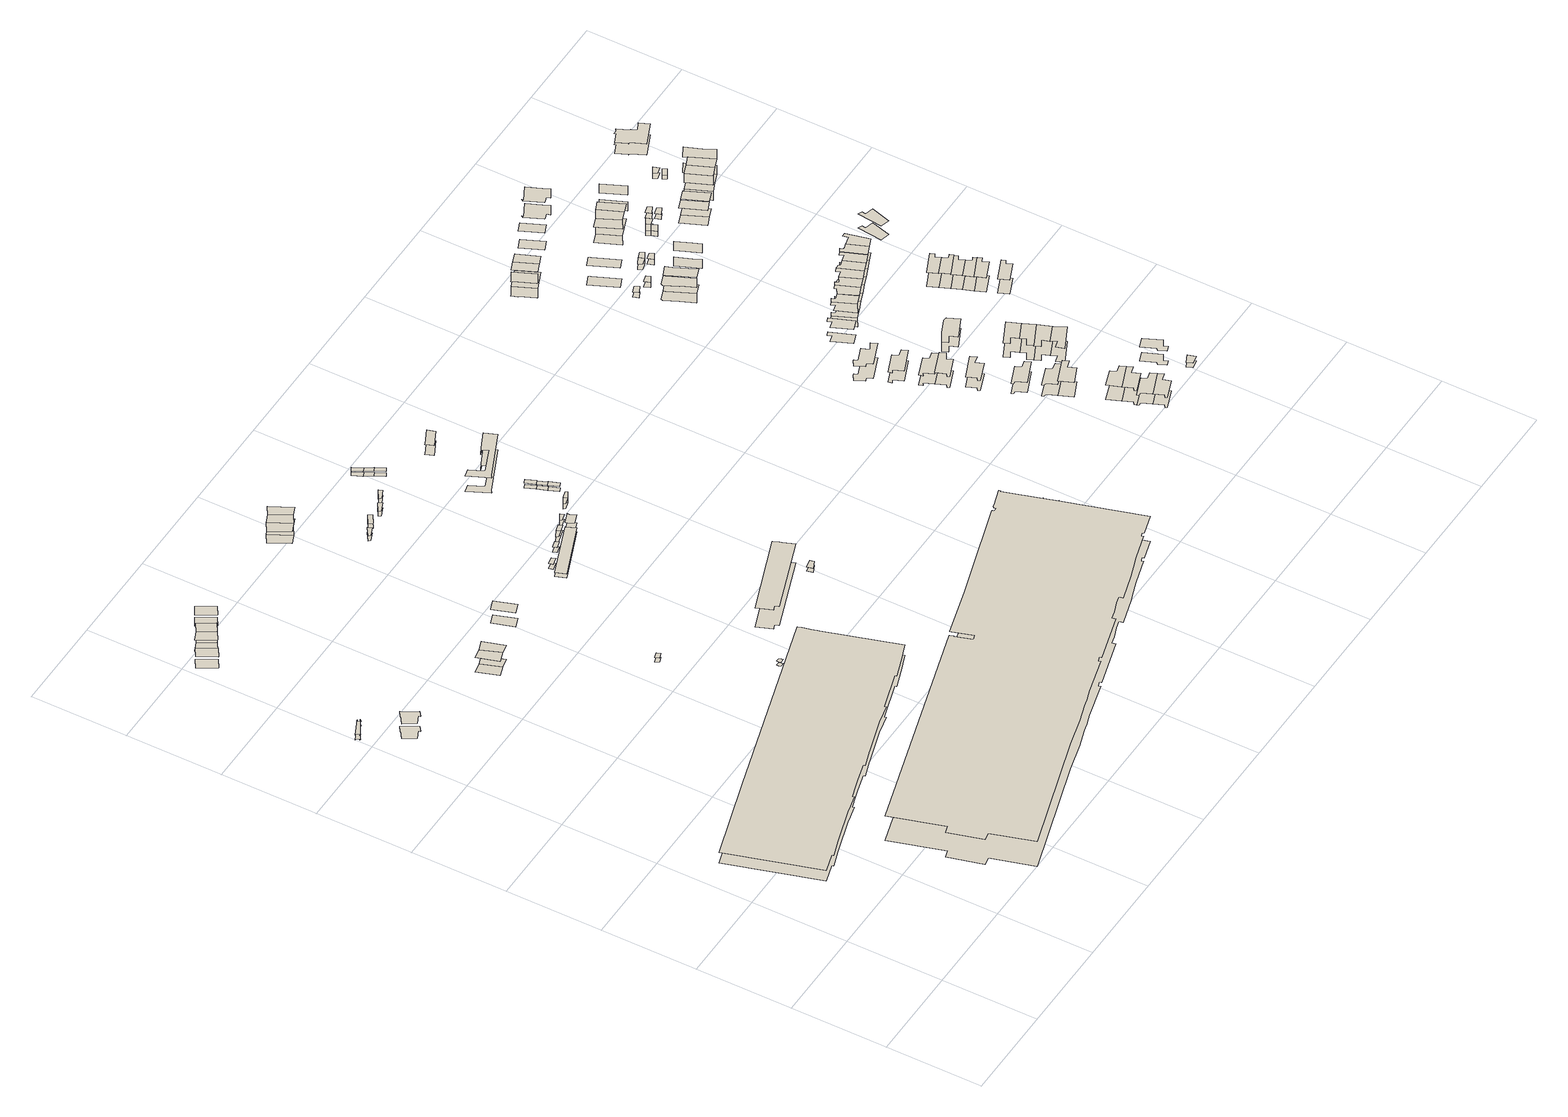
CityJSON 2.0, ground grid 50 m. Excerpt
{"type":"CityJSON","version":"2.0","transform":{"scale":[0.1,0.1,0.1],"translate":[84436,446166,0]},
"CityObjects":{
"building1":{"type":"Building","attributes":{"yearOfConstruction":"1996-01-01Z","measuredHeight":3.12,"storeysAboveGround":1},"geometry":[{"type":"MultiSurface","lod":"1.2","boundaries":[[[0,1,2,3,4,5,6,7,8,9,10]],[[11,12,13,14,15,16,17,18,19,20,21]]]}]},
"building2":{"type":"Building","attributes":{"yearOfConstruction":"2005-01-01Z","measuredHeight":9.47,"storeysAboveGround":3},"geometry":[{"type":"MultiSurface","lod":"1.2","boundaries":[[[22,23,24,25,26,27,28,29,30]],[[31,32,33,34,35,36,37,38,39]]]}]},
"building3":{"type":"Building","attributes":{"yearOfConstruction":"1996-01-01Z","measuredHeight":7.24,"storeysAboveGround":2},"geometry":[{"type":"MultiSurface","lod":"1.2","boundaries":[[[40,41,42,43]],[[44,45,46,47]]]}]},
"building4":{"type":"Building","attributes":{"yearOfConstruction":"1980-01-01Z","measuredHeight":6.7,"storeysAboveGround":2},"geometry":[{"type":"MultiSurface","lod":"1.2","boundaries":[[[48,49,50,51,52,53,54,55,56,57,58,59,60,61,62,63,64,65,66,67,68,69,70,71,72,73,74,75,76,77,78,79,80]],[[81,82,83,84,85,86,87,88,89,90,91,92,93,94,95,96,97,98,99,100,101,102,103,104,105,106,107,108,109,110,111,112,113]]]}]},
"building5":{"type":"Building","attributes":{"yearOfConstruction":"1996-01-01Z","measuredHeight":7.09,"storeysAboveGround":2},"geometry":[{"type":"MultiSurface","lod":"1.2","boundaries":[[[114,115,116,117]],[[118,119,120,121]]]}]},
"building6":{"type":"Building","attributes":{"yearOfConstruction":"1996-01-01Z","measuredHeight":7.03,"storeysAboveGround":2},"geometry":[{"type":"MultiSurface","lod":"1.2","boundaries":[[[115,122,123,116]],[[124,125,126,127]]]}]},
"building7":{"type":"Building","attributes":{"yearOfConstruction":"1996-01-01Z","measuredHeight":7.05,"storeysAboveGround":2},"geometry":[{"type":"MultiSurface","lod":"1.2","boundaries":[[[128,129,130,131]],[[132,133,134,135]]]}]},
"building8":{"type":"Building","attributes":{"yearOfConstruction":"2005-01-01Z","measuredHeight":9.13,"storeysAboveGround":3},"geometry":[{"type":"MultiSurface","lod":"1.2","boundaries":[[[136,137,138,139]],[[140,141,142,143]]]}]},
"building9":{"type":"Building","attributes":{"yearOfConstruction":"2005-01-01Z","measuredHeight":9.02,"storeysAboveGround":3},"geometry":[{"type":"MultiSurface","lod":"1.2","boundaries":[[[137,144,145,138]],[[146,147,148,149]]]}]},
"building10":{"type":"Building","attributes":{"yearOfConstruction":"2005-01-01Z","measuredHeight":2.64,"storeysAboveGround":0},"geometry":[{"type":"MultiSurface","lod":"1.2","boundaries":[[[150,151,152,153]],[[154,155,156,157]]]}]},
"building11":{"type":"Building","attributes":{"yearOfConstruction":"2005-01-01Z","measuredHeight":8.81,"storeysAboveGround":2},"geometry":[{"type":"MultiSurface","lod":"1.2","boundaries":[[[158,159,160,161]],[[162,163,164,165]]]}]},
"building12":{"type":"Building","attributes":{"yearOfConstruction":"1982-01-01Z","measuredHeight":2.46,"storeysAboveGround":0},"geometry":[{"type":"MultiSurface","lod":"1.2","boundaries":[[[166,167,168,169,170,171]],[[172,173,174,175,176,177]]]}]},
"building13":{"type":"Building","attributes":{"yearOfConstruction":"1963-01-01Z","measuredHeight":15.83,"storeysAboveGround":5},"geometry":[{"type":"MultiSurface","lod":"1.2","boundaries":[[[178,179,180,181,182,183,184,185,186,187,188,189,190,191,192,193,194,195,196,195,197,198,199,200,201,202,203,204,205,206,207,208,209,210,211,212,213,214,215,216,217,218,219,220,221,222,223,224,225,226,227,228,229,230,231,232,233,234,235,236,237]],[[238,239,240,241,242,243,244,245,246,247,248,249,250,251,252,253,254,255,256,255,257,258,259,260,261,262,263,264,265,266,267,268,269,270,271,272,273,274,275,276,277,278,279,280,281,282,283,284,285,286,287,288,289,290,291,292,293,294,295,296,297]]]}]},
"building14":{"type":"Building","attributes":{"yearOfConstruction":"1994-01-01Z","measuredHeight":7.5,"storeysAboveGround":2},"geometry":[{"type":"MultiSurface","lod":"1.2","boundaries":[[[298,299,300,301]],[[302,303,304,305]]]}]},
"building15":{"type":"Building","attributes":{"yearOfConstruction":"1994-01-01Z","measuredHeight":7.42,"storeysAboveGround":2},"geometry":[{"type":"MultiSurface","lod":"1.2","boundaries":[[[299,306,307,300]],[[308,309,310,311]]]}]},
"building16":{"type":"Building","attributes":{"yearOfConstruction":"1994-01-01Z","measuredHeight":7.38,"storeysAboveGround":2},"geometry":[{"type":"MultiSurface","lod":"1.2","boundaries":[[[306,312,313,307]],[[309,314,315,310]]]}]},
"building17":{"type":"Building","attributes":{"yearOfConstruction":"1994-01-01Z","measuredHeight":3.2,"storeysAboveGround":1},"geometry":[{"type":"MultiSurface","lod":"1.2","boundaries":[[[316,317,318,319]],[[320,321,322,323]]]}]},
"building18":{"type":"Building","attributes":{"yearOfConstruction":"1994-01-01Z","measuredHeight":3.22,"storeysAboveGround":1},"geometry":[{"type":"MultiSurface","lod":"1.2","boundaries":[[[324,325,326,327]],[[328,329,330,331]]]}]},
"building19":{"type":"Building","attributes":{"yearOfConstruction":"1982-01-01Z","measuredHeight":12.09,"storeysAboveGround":4},"geometry":[{"type":"MultiSurface","lod":"1.2","boundaries":[[[332,333,334,335,336,337,338,339]],[[340,341,342,343,344,345,346,347]]]}]},
"building20":{"type":"Building","attributes":{"yearOfConstruction":"1994-01-01Z","measuredHeight":3.23,"storeysAboveGround":1},"geometry":[{"type":"MultiSurface","lod":"1.2","boundaries":[[[348,349,350,351]],[[352,353,354,355]]]}]},
"building21":{"type":"Building","attributes":{"yearOfConstruction":"1952-01-01Z","measuredHeight":2.47,"storeysAboveGround":0},"geometry":[{"type":"MultiSurface","lod":"1.2","boundaries":[[[356,357,358,359]],[[360,361,362,363]]]}]},
"building22":{"type":"Building","attributes":{"yearOfConstruction":"1994-01-01Z","measuredHeight":3.25,"storeysAboveGround":1},"geometry":[{"type":"MultiSurface","lod":"1.2","boundaries":[[[364,365,366,367]],[[368,369,370,371]]]}]},
"building23":{"type":"Building","attributes":{"yearOfConstruction":"1994-01-01Z","measuredHeight":3.18,"storeysAboveGround":1},"geometry":[{"type":"MultiSurface","lod":"1.2","boundaries":[[[372,373,374,375]],[[376,377,378,379]]]}]},
"building24":{"type":"Building","attributes":{"yearOfConstruction":"1994-01-01Z","measuredHeight":3.21,"storeysAboveGround":1},"geometry":[{"type":"MultiSurface","lod":"1.2","boundaries":[[[380,381,382,383]],[[384,385,386,387]]]}]},
"building25":{"type":"Building","attributes":{"yearOfConstruction":"1994-01-01Z","measuredHeight":3.23,"storeysAboveGround":1},"geometry":[{"type":"MultiSurface","lod":"1.2","boundaries":[[[381,388,389,382]],[[385,390,391,386]]]}]},
"building26":{"type":"Building","attributes":{"yearOfConstruction":"1994-01-01Z","measuredHeight":3.2,"storeysAboveGround":1},"geometry":[{"type":"MultiSurface","lod":"1.2","boundaries":[[[392,393,394,395]],[[396,397,398,399]]]}]},
"building27":{"type":"Building","attributes":{"yearOfConstruction":"1982-01-01Z","measuredHeight":2.62,"storeysAboveGround":0},"geometry":[{"type":"MultiSurface","lod":"1.2","boundaries":[[[400,401,402,403]],[[404,405,406,407]]]}]},
"building28":{"type":"Building","attributes":{"yearOfConstruction":"1964-01-01Z","measuredHeight":5.17,"storeysAboveGround":1},"geometry":[{"type":"MultiSurface","lod":"1.2","boundaries":[[[408,409,410,411,412,413,414,415]],[[416,417,418,419,420,421,422,423]]]}]},
"building29":{"type":"Building","attributes":{"yearOfConstruction":"1994-01-01Z","measuredHeight":3.23,"storeysAboveGround":1},"geometry":[{"type":"MultiSurface","lod":"1.2","boundaries":[[[424,425,426,427]],[[428,429,430,431]]]}]},
"building30":{"type":"Building","attributes":{"yearOfConstruction":"1995-01-01Z","measuredHeight":3.08,"storeysAboveGround":1},"geometry":[{"type":"MultiSurface","lod":"1.2","boundaries":[[[432,433,434,435]],[[436,437,438,439]]]}]},
"building31":{"type":"Building","attributes":{"yearOfConstruction":"1995-01-01Z","measuredHeight":3.15,"storeysAboveGround":1},"geometry":[{"type":"MultiSurface","lod":"1.2","boundaries":[[[440,441,433,432]],[[442,443,437,436]]]}]},
"building32":{"type":"Building","attributes":{"yearOfConstruction":"1995-01-01Z","measuredHeight":3.14,"storeysAboveGround":1},"geometry":[{"type":"MultiSurface","lod":"1.2","boundaries":[[[444,445,441,440]],[[446,447,443,442]]]}]},
"building33":{"type":"Building","attributes":{"yearOfConstruction":"1994-01-01Z","measuredHeight":3.19,"storeysAboveGround":1},"geometry":[{"type":"MultiSurface","lod":"1.2","boundaries":[[[448,449,450,451]],[[452,453,454,455]]]}]},
"building34":{"type":"Building","attributes":{"yearOfConstruction":"1994-01-01Z","measuredHeight":3.23,"storeysAboveGround":1},"geometry":[{"type":"MultiSurface","lod":"1.2","boundaries":[[[456,457,450,449]],[[458,459,454,453]]]}]},
"building35":{"type":"Building","attributes":{"yearOfConstruction":"1994-01-01Z","measuredHeight":3.1,"storeysAboveGround":1},"geometry":[{"type":"MultiSurface","lod":"1.2","boundaries":[[[460,461,462,463]],[[464,465,466,467]]]}]},
"building36":{"type":"Building","attributes":{"yearOfConstruction":"1994-01-01Z","measuredHeight":3.04,"storeysAboveGround":1},"geometry":[{"type":"MultiSurface","lod":"1.2","boundaries":[[[468,469,461,460]],[[470,471,472,473]]]}]},
"building37":{"type":"Building","attributes":{"yearOfConstruction":"1994-01-01Z","measuredHeight":3.09,"storeysAboveGround":1},"geometry":[{"type":"MultiSurface","lod":"1.2","boundaries":[[[474,475,469,468]],[[476,477,478,479]]]}]},
"building38":{"type":"Building","attributes":{"yearOfConstruction":"1964-01-01Z","measuredHeight":9.76,"storeysAboveGround":3},"geometry":[{"type":"MultiSurface","lod":"1.2","boundaries":[[[480,481,482,483,484,485,486,487,488,489,490,491]],[[492,493,494,495,496,497,498,499,500,501,502,503]]]}]},
"building39":{"type":"Building","attributes":{"yearOfConstruction":"1922-01-01Z","measuredHeight":6.3,"storeysAboveGround":2},"geometry":[{"type":"MultiSurface","lod":"1.2","boundaries":[[[504,505,506,507,508,509]],[[510,511,512,513,514,515]]]}]},
"building40":{"type":"Building","attributes":{"yearOfConstruction":"1989-01-01Z","measuredHeight":9.12,"storeysAboveGround":3},"geometry":[{"type":"MultiSurface","lod":"1.2","boundaries":[[[516,517,518,519,520,521,522,523,524,525,526]],[[527,528,529,530,531,532,533,534,535,536,537]]]}]},
"building41":{"type":"Building","attributes":{"yearOfConstruction":"1989-01-01Z","measuredHeight":6.43,"storeysAboveGround":2},"geometry":[{"type":"MultiSurface","lod":"1.2","boundaries":[[[538,539,540,541,542,543,544,545]],[[546,547,548,549,550,551,552,553]]]}]},
"building42":{"type":"Building","attributes":{"yearOfConstruction":"1989-01-01Z","measuredHeight":6.34,"storeysAboveGround":2},"geometry":[{"type":"MultiSurface","lod":"1.2","boundaries":[[[554,555,556,557,558,559,560,561]],[[562,563,564,565,566,567,568,569]]]}]},
"building43":{"type":"Building","attributes":{"yearOfConstruction":"1989-01-01Z","measuredHeight":7.22,"storeysAboveGround":2},"geometry":[{"type":"MultiSurface","lod":"1.2","boundaries":[[[570,571,572,573,574,575,557,556]],[[576,577,578,579,580,581,582,583]]]}]},
"building44":{"type":"Building","attributes":{"yearOfConstruction":"1989-01-01Z","measuredHeight":6.42,"storeysAboveGround":2},"geometry":[{"type":"MultiSurface","lod":"1.2","boundaries":[[[584,585,586,587,588,589,590,591]],[[592,593,594,595,596,597,598,599]]]}]},
"building45":{"type":"Building","attributes":{"yearOfConstruction":"1989-01-01Z","measuredHeight":6.42,"storeysAboveGround":2},"geometry":[{"type":"MultiSurface","lod":"1.2","boundaries":[[[600,601,602,603,604,605,606,607]],[[608,609,610,611,612,613,614,615]]]}]},
"building46":{"type":"Building","attributes":{"yearOfConstruction":"1989-01-01Z","measuredHeight":6.97,"storeysAboveGround":2},"geometry":[{"type":"MultiSurface","lod":"1.2","boundaries":[[[616,617,618,619,620,621,622,623]],[[624,625,626,627,628,629,630,631]]]}]},
"building47":{"type":"Building","attributes":{"yearOfConstruction":"1989-01-01Z","measuredHeight":9.13,"storeysAboveGround":3},"geometry":[{"type":"MultiSurface","lod":"1.2","boundaries":[[[619,618,632,633,634,635]],[[636,637,638,639,640,641]]]}]},
"building48":{"type":"Building","attributes":{"yearOfConstruction":"2001-01-01Z","measuredHeight":9.43,"storeysAboveGround":3},"geometry":[{"type":"MultiSurface","lod":"1.2","boundaries":[[[642,643,644,645,646,647,648,649]],[[650,651,652,653,654,655,656,657]]]}]},
"building49":{"type":"Building","attributes":{"yearOfConstruction":"1989-01-01Z","measuredHeight":9.12,"storeysAboveGround":3},"geometry":[{"type":"MultiSurface","lod":"1.2","boundaries":[[[658,659,660,661,662,663]],[[664,665,666,667,668,669]]]}]},
"building50":{"type":"Building","attributes":{"yearOfConstruction":"1989-01-01Z","measuredHeight":9.15,"storeysAboveGround":3},"geometry":[{"type":"MultiSurface","lod":"1.2","boundaries":[[[670,671,672,673,659,658,674,675]],[[676,677,678,679,665,664,680,681]]]}]},
"building51":{"type":"Building","attributes":{"yearOfConstruction":"1989-01-01Z","measuredHeight":6.41,"storeysAboveGround":2},"geometry":[{"type":"MultiSurface","lod":"1.2","boundaries":[[[682,683,684,685,686,687,671,670]],[[688,689,690,691,692,693,694,695]]]}]},
"building52":{"type":"Building","attributes":{"yearOfConstruction":"1989-01-01Z","measuredHeight":6.42,"storeysAboveGround":2},"geometry":[{"type":"MultiSurface","lod":"1.2","boundaries":[[[696,697,698,699,700,701,685,684]],[[702,703,704,705,706,707,691,690]]]}]},
"building53":{"type":"Building","attributes":{"yearOfConstruction":"1989-01-01Z","measuredHeight":8.89,"storeysAboveGround":2},"geometry":[{"type":"MultiSurface","lod":"1.2","boundaries":[[[708,709,710,711,712,713,714]],[[715,716,717,718,719,720,721]]]}]},
"building54":{"type":"Building","attributes":{"yearOfConstruction":"2001-01-01Z","measuredHeight":10.55,"storeysAboveGround":3},"geometry":[{"type":"MultiSurface","lod":"1.2","boundaries":[[[646,722,723,647]],[[724,725,726,727]]]}]},
"building55":{"type":"Building","attributes":{"yearOfConstruction":"2005-01-01Z","measuredHeight":3.44,"storeysAboveGround":1},"geometry":[{"type":"MultiSurface","lod":"1.2","boundaries":[[[728,729,730,731]],[[732,733,734,735]]]}]},
"building56":{"type":"Building","attributes":{"yearOfConstruction":"2001-01-01Z","measuredHeight":10.31,"storeysAboveGround":3},"geometry":[{"type":"MultiSurface","lod":"1.2","boundaries":[[[722,736,737,723]],[[738,739,740,741]]]}]},
"building57":{"type":"Building","attributes":{"yearOfConstruction":"2005-01-01Z","measuredHeight":9.66,"storeysAboveGround":3},"geometry":[{"type":"MultiSurface","lod":"1.2","boundaries":[[[742,743,744,745,746,747,748,749,750]],[[751,752,753,754,755,756,757,758,759]]]}]},
"building58":{"type":"Building","attributes":{"yearOfConstruction":"2005-01-01Z","measuredHeight":12.27,"storeysAboveGround":4},"geometry":[{"type":"MultiSurface","lod":"1.2","boundaries":[[[760,761,762,763,764]],[[765,766,767,768,769]]]}]},
"building59":{"type":"Building","attributes":{"yearOfConstruction":"1989-01-01Z","measuredHeight":6.19,"storeysAboveGround":2},"geometry":[{"type":"MultiSurface","lod":"1.2","boundaries":[[[770,771,772,773,774,775,776,777,778,779,780]],[[781,782,783,784,785,786,787,788,789,790,791]]]}]},
"building60":{"type":"Building","attributes":{"yearOfConstruction":"1989-01-01Z","measuredHeight":8.88,"storeysAboveGround":2},"geometry":[{"type":"MultiSurface","lod":"1.2","boundaries":[[[792,793,794,795,796,797]],[[798,799,800,801,802,803]]]}]},
"building61":{"type":"Building","attributes":{"yearOfConstruction":"1989-01-01Z","measuredHeight":9.03,"storeysAboveGround":3},"geometry":[{"type":"MultiSurface","lod":"1.2","boundaries":[[[804,805,806,807,808,809]],[[810,811,812,813,814,815]]]}]},
"building62":{"type":"Building","attributes":{"yearOfConstruction":"2005-01-01Z","measuredHeight":3.34,"storeysAboveGround":1},"geometry":[{"type":"MultiSurface","lod":"1.2","boundaries":[[[816,817,818,819]],[[820,821,822,823]]]}]},
"building63":{"type":"Building","attributes":{"yearOfConstruction":"1989-01-01Z","measuredHeight":9.08,"storeysAboveGround":3},"geometry":[{"type":"MultiSurface","lod":"1.2","boundaries":[[[824,825,807,806,826,827]],[[828,829,830,831,832,833]]]}]},
"building64":{"type":"Building","attributes":{"yearOfConstruction":"1989-01-01Z","measuredHeight":9.03,"storeysAboveGround":3},"geometry":[{"type":"MultiSurface","lod":"1.2","boundaries":[[[834,835,836,837,825,824]],[[838,839,840,841,842,843]]]}]},
"building65":{"type":"Building","attributes":{"yearOfConstruction":"2005-01-01Z","measuredHeight":10.24,"storeysAboveGround":3},"geometry":[{"type":"MultiSurface","lod":"1.2","boundaries":[[[747,746,745,844,845,846,847,748]],[[848,849,850,851,852,853,854,855]]]}]},
"building66":{"type":"Building","attributes":{"yearOfConstruction":"1989-01-01Z","measuredHeight":9.06,"storeysAboveGround":3},"geometry":[{"type":"MultiSurface","lod":"1.2","boundaries":[[[856,857,858,859,837,836]],[[860,861,862,863,864,865]]]}]},
"building67":{"type":"Building","attributes":{"yearOfConstruction":"1989-01-01Z","measuredHeight":8.9,"storeysAboveGround":2},"geometry":[{"type":"MultiSurface","lod":"1.2","boundaries":[[[866,867,796,795,868,869]],[[870,871,802,801,872,873]]]}]},
"building68":{"type":"Building","attributes":{"yearOfConstruction":"1989-01-01Z","measuredHeight":9.04,"storeysAboveGround":3},"geometry":[{"type":"MultiSurface","lod":"1.2","boundaries":[[[874,875,876,877,878,879,880,881]],[[882,883,884,885,886,887,888,889]]]}]},
"building69":{"type":"Building","attributes":{"yearOfConstruction":"1989-01-01Z","measuredHeight":2.92,"storeysAboveGround":0},"geometry":[{"type":"MultiSurface","lod":"1.2","boundaries":[[[890,891,892,893]],[[894,895,896,897]]]}]},
"building70":{"type":"Building","attributes":{"yearOfConstruction":"1989-01-01Z","measuredHeight":9.06,"storeysAboveGround":3},"geometry":[{"type":"MultiSurface","lod":"1.2","boundaries":[[[868,898,899,900,901,869]],[[902,903,904,905,906,907]]]}]},
"building71":{"type":"Building","attributes":{"yearOfConstruction":"2005-01-01Z","measuredHeight":3.41,"storeysAboveGround":1},"geometry":[{"type":"MultiSurface","lod":"1.2","boundaries":[[[908,909,910,911]],[[912,913,914,915]]]}]},
"building72":{"type":"Building","attributes":{"yearOfConstruction":"2001-01-01Z","measuredHeight":10.65,"storeysAboveGround":3},"geometry":[{"type":"MultiSurface","lod":"1.2","boundaries":[[[916,917,918,919]],[[920,921,922,923]]]}]},
"building73":{"type":"Building","attributes":{"yearOfConstruction":"1989-01-01Z","measuredHeight":9.06,"storeysAboveGround":3},"geometry":[{"type":"MultiSurface","lod":"1.2","boundaries":[[[898,924,925,926,927,899]],[[903,928,929,930,931,904]]]}]},
"building74":{"type":"Building","attributes":{"yearOfConstruction":"2005-01-01Z","measuredHeight":3.33,"storeysAboveGround":1},"geometry":[{"type":"MultiSurface","lod":"1.2","boundaries":[[[932,933,910,909]],[[934,935,936,937]]]}]},
"building75":{"type":"Building","attributes":{"yearOfConstruction":"2005-01-01Z","measuredHeight":3.33,"storeysAboveGround":1},"geometry":[{"type":"MultiSurface","lod":"1.2","boundaries":[[[938,939,940,941]],[[942,943,944,945]]]}]},
"building76":{"type":"Building","attributes":{"yearOfConstruction":"2005-01-01Z","measuredHeight":10,"storeysAboveGround":3},"geometry":[{"type":"MultiSurface","lod":"1.2","boundaries":[[[946,947,948,949,950,951]],[[952,953,954,955,956,957]]]}]},
"building77":{"type":"Building","attributes":{"yearOfConstruction":"1989-01-01Z","measuredHeight":9.05,"storeysAboveGround":3},"geometry":[{"type":"MultiSurface","lod":"1.2","boundaries":[[[924,958,959,960,961,925]],[[962,963,964,965,966,967]]]}]},
"building78":{"type":"Building","attributes":{"yearOfConstruction":"2005-01-01Z","measuredHeight":10.03,"storeysAboveGround":3},"geometry":[{"type":"MultiSurface","lod":"1.2","boundaries":[[[968,969,970,971,972,973]],[[974,975,976,977,978,979]]]}]},
"building79":{"type":"Building","attributes":{"yearOfConstruction":"1989-01-01Z","measuredHeight":8.89,"storeysAboveGround":2},"geometry":[{"type":"MultiSurface","lod":"1.2","boundaries":[[[958,980,981,982,983,959]],[[984,985,986,987,988,989]]]}]},
"building80":{"type":"Building","attributes":{"yearOfConstruction":"2005-01-01Z","measuredHeight":10.03,"storeysAboveGround":3},"geometry":[{"type":"MultiSurface","lod":"1.2","boundaries":[[[971,970,990,991,972]],[[977,976,992,993,978]]]}]},
"building81":{"type":"Building","attributes":{"yearOfConstruction":"1989-01-01Z","measuredHeight":9.04,"storeysAboveGround":3},"geometry":[{"type":"MultiSurface","lod":"1.2","boundaries":[[[981,980,994,995,996,997]],[[998,999,1000,1001,1002,1003]]]}]},
"building82":{"type":"Building","attributes":{"yearOfConstruction":"2005-01-01Z","measuredHeight":3.33,"storeysAboveGround":1},"geometry":[{"type":"MultiSurface","lod":"1.2","boundaries":[[[1004,1005,1006,1007]],[[1008,1009,1010,1011]]]}]},
"building83":{"type":"Building","attributes":{"yearOfConstruction":"2005-01-01Z","measuredHeight":3.32,"storeysAboveGround":1},"geometry":[{"type":"MultiSurface","lod":"1.2","boundaries":[[[1012,1013,1005,1004]],[[1014,1015,1009,1008]]]}]},
"building84":{"type":"Building","attributes":{"yearOfConstruction":"2001-01-01Z","measuredHeight":10.59,"storeysAboveGround":3},"geometry":[{"type":"MultiSurface","lod":"1.2","boundaries":[[[1016,1017,1018,1019,1020,1021,1022,1023,1024,1025,1026,1027]],[[1028,1029,1030,1031,1032,1033,1034,1035,1036,1037,1038,1039]]]}]},
"building85":{"type":"Building","attributes":{"yearOfConstruction":"1989-01-01Z","measuredHeight":9.05,"storeysAboveGround":3},"geometry":[{"type":"MultiSurface","lod":"1.2","boundaries":[[[1040,1041,1042,1043,1044,1045,1046]],[[1047,1048,1049,1050,1051,1052,1053]]]}]},
"building86":{"type":"Building","attributes":{"yearOfConstruction":"2005-01-01Z","measuredHeight":9.64,"storeysAboveGround":3},"geometry":[{"type":"MultiSurface","lod":"1.2","boundaries":[[[990,1054,1055,991]],[[1056,1057,1058,1059]]]}]},
"building87":{"type":"Building","attributes":{"yearOfConstruction":"1989-01-01Z","measuredHeight":9.12,"storeysAboveGround":3},"geometry":[{"type":"MultiSurface","lod":"1.2","boundaries":[[[994,1060,1061,1062,1063,995]],[[1064,1065,1066,1067,1068,1069]]]}]},
"building88":{"type":"Building","attributes":{"yearOfConstruction":"1989-01-01Z","measuredHeight":9.34,"storeysAboveGround":3},"geometry":[{"type":"MultiSurface","lod":"1.2","boundaries":[[[1070,1071,1072,1073,1045,1044]],[[1074,1075,1076,1077,1078,1079]]]}]},
"building89":{"type":"Building","attributes":{"yearOfConstruction":"1989-01-01Z","measuredHeight":9.04,"storeysAboveGround":3},"geometry":[{"type":"MultiSurface","lod":"1.2","boundaries":[[[1080,1081,1082,1083,1071,1070]],[[1084,1085,1086,1087,1088,1089]]]}]},
"building90":{"type":"Building","attributes":{"yearOfConstruction":"1989-01-01Z","measuredHeight":8.87,"storeysAboveGround":2},"geometry":[{"type":"MultiSurface","lod":"1.2","boundaries":[[[1090,1091,1092,1093,1081,1080]],[[1094,1095,1096,1097,1098,1099]]]}]},
"building91":{"type":"Building","attributes":{"yearOfConstruction":"2005-01-01Z","measuredHeight":3.31,"storeysAboveGround":1},"geometry":[{"type":"MultiSurface","lod":"1.2","boundaries":[[[1005,1100,1101,1006]],[[1009,1102,1103,1010]]]}]},
"building92":{"type":"Building","attributes":{"yearOfConstruction":"1989-01-01Z","measuredHeight":9.03,"storeysAboveGround":3},"geometry":[{"type":"MultiSurface","lod":"1.2","boundaries":[[[1104,1105,1106,1107,1091,1090]],[[1108,1109,1110,1111,1112,1113]]]}]},
"building93":{"type":"Building","attributes":{"yearOfConstruction":"1989-01-01Z","measuredHeight":9.03,"storeysAboveGround":3},"geometry":[{"type":"MultiSurface","lod":"1.2","boundaries":[[[1114,1115,1116,1117,1118,1119]],[[1120,1121,1122,1123,1124,1125]]]}]},
"building94":{"type":"Building","attributes":{"yearOfConstruction":"1989-01-01Z","measuredHeight":8.89,"storeysAboveGround":2},"geometry":[{"type":"MultiSurface","lod":"1.2","boundaries":[[[1060,1126,1127,1128,1129,1061]],[[1130,1131,1132,1133,1134,1135]]]}]},
"building95":{"type":"Building","attributes":{"yearOfConstruction":"2005-01-01Z","measuredHeight":3.39,"storeysAboveGround":1},"geometry":[{"type":"MultiSurface","lod":"1.2","boundaries":[[[1136,1137,1138,1139]],[[1140,1141,1142,1143]]]}]},
"building96":{"type":"Building","attributes":{"yearOfConstruction":"2005-01-01Z","measuredHeight":3.32,"storeysAboveGround":1},"geometry":[{"type":"MultiSurface","lod":"1.2","boundaries":[[[1144,1145,1146,1147]],[[1148,1149,1150,1151]]]}]},
"building97":{"type":"Building","attributes":{"yearOfConstruction":"2005-01-01Z","measuredHeight":9.63,"storeysAboveGround":3},"geometry":[{"type":"MultiSurface","lod":"1.2","boundaries":[[[1152,1153,1154,1155]],[[1156,1157,1158,1159]]]}]},
"building98":{"type":"Building","attributes":{"yearOfConstruction":"2005-01-01Z","measuredHeight":10,"storeysAboveGround":3},"geometry":[{"type":"MultiSurface","lod":"1.2","boundaries":[[[1160,1161,1162,1163]],[[1164,1165,1166,1167]]]}]},
"building99":{"type":"Building","attributes":{"yearOfConstruction":"2005-01-01Z","measuredHeight":10.02,"storeysAboveGround":3},"geometry":[{"type":"MultiSurface","lod":"1.2","boundaries":[[[1153,1168,1169,1154]],[[1170,1171,1172,1173]]]}]},
"building100":{"type":"Building","attributes":{"yearOfConstruction":"1989-01-01Z","measuredHeight":8.9,"storeysAboveGround":2},"geometry":[{"type":"MultiSurface","lod":"1.2","boundaries":[[[1174,1175,1176,1177,1178,1179]],[[1180,1181,1182,1183,1184,1185]]]}]},
"building101":{"type":"Building","attributes":{"yearOfConstruction":"2005-01-01Z","measuredHeight":10.03,"storeysAboveGround":3},"geometry":[{"type":"MultiSurface","lod":"1.2","boundaries":[[[1186,1187,1188,1189,1190]],[[1191,1192,1193,1194,1195]]]}]},
"building102":{"type":"Building","attributes":{"yearOfConstruction":"2005-01-01Z","measuredHeight":9.98,"storeysAboveGround":3},"geometry":[{"type":"MultiSurface","lod":"1.2","boundaries":[[[1188,1187,1196,1197,1189]],[[1193,1192,1198,1199,1194]]]}]},
"building103":{"type":"Building","attributes":{"yearOfConstruction":"2005-01-01Z","measuredHeight":3.34,"storeysAboveGround":1},"geometry":[{"type":"MultiSurface","lod":"1.2","boundaries":[[[1200,1201,1202,1203,1204]],[[1205,1206,1207,1208,1209]]]}]},
"building104":{"type":"Building","attributes":{"yearOfConstruction":"2005-01-01Z","measuredHeight":2.62,"storeysAboveGround":0},"geometry":[{"type":"MultiSurface","lod":"1.2","boundaries":[[[1210,1211,1212,1213]],[[1214,1215,1216,1217]]]}]},
"building105":{"type":"Building","attributes":{"yearOfConstruction":"2005-01-01Z","measuredHeight":10.01,"storeysAboveGround":3},"geometry":[{"type":"MultiSurface","lod":"1.2","boundaries":[[[1196,1218,1219,1197]],[[1198,1220,1221,1199]]]}]},
"building106":{"type":"Building","attributes":{"yearOfConstruction":"2005-01-01Z","measuredHeight":10,"storeysAboveGround":3},"geometry":[{"type":"MultiSurface","lod":"1.2","boundaries":[[[1222,1223,1224,1225,1226,1219,1218]],[[1227,1228,1229,1230,1231,1221,1220]]]}]},
"building107":{"type":"Building","attributes":{"yearOfConstruction":"1923-01-01Z","measuredHeight":7.15,"storeysAboveGround":2},"geometry":[{"type":"MultiSurface","lod":"1.2","boundaries":[[[1232,1233,1234,1233,1235,1236,1237,1238,1239,1240,1241,1242,1243,1244,1245,1246,1247,1248,1249]],[[1250,1251,1252,1251,1253,1254,1255,1256,1257,1258,1259,1260,1261,1262,1263,1264,1265,1266,1267]]]}]}
},
"vertices":[
[9,3090,0],[18,3070,0],[12,3070,0],[13,3070,0],[101,3120,0],[100,3120,0],[94,3110,0],[85,3130,0],[91,3130,0],[90,3130,0],[3,3090,0],[9,3090,31],[18,3070,31],[12,3070,31],[13,3070,31],[101,3120,31],[100,3120,31],[94,3110,31],[85,3130,31],[91,3130,31],[90,3130,31],[3,3090,31],
[154,2850,0],[197,2870,0],[200,2860,0],[226,2880,0],[207,2910,0],[181,2960,0],[155,2940,0],[159,2940,0],[117,2910,0],[154,2850,95],[197,2870,95],[200,2860,95],[226,2880,95],[207,2910,95],[181,2960,95],[155,2940,95],[159,2940,95],[117,2910,95],
[92,3860,0],[138,3890,0],[86,3980,0],[40,3950,0],[92,3860,72],[138,3890,72],[86,3980,72],[40,3950,72],
[1618,1590,0],[1617,1600,0],[1606,1630,0],[1605,1640,0],[1596,1670,0],[1590,1690,0],[1588,1690,0],[581,1390,0],[149,1260,0],[293,780,0],[394,810,0],[395,800,0],[483,830,0],[481,830,0],[681,890,0],[683,890,0],[770,910,0],[769,920,0],[827,940,0],[865,950,0],[969,980,0],[970,970,0],[1058,1000,0],[1056,1000,0],[1256,1060,0],[1258,1060,0],[1345,1080,0],[1344,1090,0],[1543,1150,0],[1545,1140,0],[1633,1170,0],[1631,1170,0],[1734,1210,0],[1618,1590,67],[1617,1600,67],[1606,1630,67],[1605,1640,67],[1596,1670,67],[1590,1690,67],[1588,1690,67],[581,1390,67],[149,1260,67],[293,780,67],[394,810,67],[395,800,67],[483,830,67],[481,830,67],[681,890,67],[683,890,67],[770,910,67],[769,920,67],[827,940,67],[865,950,67],[969,980,67],[970,970,67],[1058,1000,67],[1056,1000,67],[1256,1060,67],[1258,1060,67],[1345,1080,67],[1344,1090,67],[1543,1150,67],[1545,1140,67],[1633,1170,67],[1631,1170,67],[1734,1210,67],
[185,3920,0],[232,3950,0],[180,4030,0],[133,4010,0],[185,3920,71],[232,3950,71],[180,4030,71],[133,4010,71],
[278,3980,0],[226,4060,0],[232,3950,70],[278,3980,70],[226,4060,70],[180,4030,70],
[325,4000,0],[371,4030,0],[319,4120,0],[272,4090,0],[325,4000,70],[371,4030,70],[319,4120,70],[272,4090,70],
[696,2730,0],[749,2750,0],[712,2850,0],[659,2840,0],[696,2730,91],[749,2750,91],[712,2850,91],[659,2840,91],
[800,2760,0],[763,2870,0],[749,2750,90],[800,2760,90],[763,2870,90],[712,2850,90],
[1164,2160,0],[1156,2180,0],[1127,2170,0],[1136,2150,0],[1164,2160,26],[1156,2180,26],[1127,2170,26],[1136,2150,26],
[1004,2830,0],[1055,2850,0],[1018,2960,0],[967,2940,0],[1004,2830,88],[1055,2850,88],[1018,2960,88],[967,2940,88],
[1388,1670,0],[1394,1660,0],[1411,1660,0],[1409,1670,0],[1405,1680,0],[1388,1680,0],[1388,1670,25],[1394,1660,25],[1411,1660,25],[1409,1670,25],[1405,1680,25],[1388,1680,25],
[1844,910,0],[1816,1000,0],[1817,1000,0],[1810,1020,0],[655,680,0],[739,400,0],[700,390,0],[752,210,0],[792,220,0],[858,0,0],[1481,190,0],[1634,230,0],[1727,260,0],[1765,270,0],[1822,290,0],[2012,340,0],[2009,350,0],[2034,360,0],[2035,360,0],[2037,350,0],[2285,420,0],[2281,440,0],[2320,450,0],[2376,470,0],[2416,480,0],[2420,460,0],[2557,500,0],[2614,520,0],[2671,540,0],[2807,580,0],[2810,580,0],[2806,590,0],[2827,600,0],[2831,590,0],[2937,620,0],[2815,1030,0],[2818,1030,0],[2817,1030,0],[2814,1030,0],[2793,1100,0],[2796,1100,0],[2795,1100,0],[2794,1100,0],[2791,1100,0],[2734,1290,0],[2737,1290,0],[2735,1300,0],[2645,1270,0],[2634,1270,0],[2629,1260,0],[2632,1250,0],[2611,1250,0],[2607,1260,0],[2604,1260,0],[2217,1140,0],[2082,1100,0],[1834,1030,0],[1836,1020,0],[1837,1020,0],[1868,920,0],[1844,910,158],[1816,1000,158],[1817,1000,158],[1810,1020,158],[655,680,158],[739,400,158],[700,390,158],[752,210,158],[792,220,158],[858,0,158],[1481,190,158],[1634,230,158],[1727,260,158],[1765,270,158],[1822,290,158],[2012,340,158],[2009,350,158],[2034,360,158],[2035,360,158],[2037,350,158],[2285,420,158],[2281,440,158],[2320,450,158],[2376,470,158],[2416,480,158],[2420,460,158],[2557,500,158],[2614,520,158],[2671,540,158],[2807,580,158],[2810,580,158],[2806,590,158],[2827,600,158],[2831,590,158],[2937,620,158],[2815,1030,158],[2818,1030,158],[2817,1030,158],[2814,1030,158],[2793,1100,158],[2796,1100,158],[2795,1100,158],[2794,1100,158],[2791,1100,158],[2734,1290,158],[2737,1290,158],[2735,1300,158],[2645,1270,158],[2634,1270,158],[2629,1260,158],[2632,1250,158],[2611,1250,158],[2607,1260,158],[2604,1260,158],[2217,1140,158],[2082,1100,158],[1834,1030,158],[1836,1020,158],[1837,1020,158],[1868,920,158],
[959,3980,0],[1006,4000,0],[949,4110,0],[902,4080,0],[959,3980,75],[1006,4000,75],[949,4110,75],[902,4080,75],
[1054,4030,0],[997,4130,0],[1006,4000,74],[1054,4030,74],[997,4130,74],[949,4110,74],
[1101,4050,0],[1044,4160,0],[1101,4050,74],[1044,4160,74],
[1155,3680,0],[1201,3700,0],[1192,3720,0],[1146,3690,0],[1155,3680,32],[1201,3700,32],[1192,3720,32],[1146,3690,32],
[1412,2870,0],[1450,2880,0],[1443,2900,0],[1405,2890,0],[1412,2870,32],[1450,2880,32],[1443,2900,32],[1405,2890,32],
[1582,1810,0],[1606,1820,0],[1614,1800,0],[2003,1940,0],[1980,2000,0],[1976,2010,0],[1964,2040,0],[1551,1890,0],[1582,1810,121],[1606,1820,121],[1614,1800,121],[2003,1940,121],[1980,2000,121],[1976,2010,121],[1964,2040,121],[1551,1890,121],
[1226,3710,0],[1272,3740,0],[1263,3760,0],[1217,3730,0],[1226,3710,32],[1272,3740,32],[1263,3760,32],[1217,3730,32],
[1395,2790,0],[1674,2900,0],[1654,2950,0],[1375,2840,0],[1395,2790,25],[1674,2900,25],[1654,2950,25],[1375,2840,25],
[1550,2920,0],[1543,2940,0],[1507,2930,0],[1515,2910,0],[1550,2920,32],[1543,2940,32],[1507,2930,32],[1515,2910,32],
[1317,3720,0],[1363,3740,0],[1353,3760,0],[1308,3730,0],[1317,3720,32],[1363,3740,32],[1353,3760,32],[1308,3730,32],
[1580,2940,0],[1615,2950,0],[1608,2970,0],[1572,2950,0],[1580,2940,32],[1615,2950,32],[1608,2970,32],[1572,2950,32],
[1650,2960,0],[1643,2980,0],[1650,2960,32],[1643,2980,32],
[1388,3760,0],[1434,3780,0],[1425,3800,0],[1378,3770,0],[1388,3760,32],[1434,3780,32],[1425,3800,32],[1378,3770,32],
[1991,1840,0],[2032,1860,0],[2025,1880,0],[1984,1870,0],[1991,1840,26],[2032,1860,26],[2025,1880,26],[1984,1870,26],
[1658,2940,0],[1659,2940,0],[1674,2910,0],[1723,2930,0],[1708,2960,0],[1710,2970,0],[1707,2970,0],[1656,2950,0],[1658,2940,52],[1659,2940,52],[1674,2910,52],[1723,2930,52],[1708,2960,52],[1710,2970,52],[1707,2970,52],[1656,2950,52],
[1680,2980,0],[1715,2990,0],[1708,3010,0],[1673,2990,0],[1680,2980,32],[1715,2990,32],[1708,3010,32],[1673,2990,32],
[1497,3920,0],[1518,3930,0],[1493,3980,0],[1472,3970,0],[1497,3920,31],[1518,3930,31],[1493,3980,31],[1472,3970,31],
[1523,3880,0],[1543,3890,0],[1523,3880,31],[1543,3890,31],
[1548,3830,0],[1568,3840,0],[1548,3830,31],[1568,3840,31],
[1780,3020,0],[1815,3030,0],[1808,3050,0],[1773,3030,0],[1780,3020,32],[1815,3030,32],[1808,3050,32],[1773,3030,32],
[1851,3050,0],[1844,3060,0],[1851,3050,32],[1844,3060,32],
[1821,3200,0],[1843,3210,0],[1821,3260,0],[1800,3250,0],[1821,3200,31],[1843,3210,31],[1821,3260,31],[1800,3250,31],
[1842,3150,0],[1864,3160,0],[1842,3150,30],[1864,3160,30],[1843,3210,30],[1821,3200,30],
[1863,3100,0],[1884,3110,0],[1863,3100,31],[1884,3110,31],[1864,3160,31],[1842,3150,31],
[1802,3480,0],[1829,3490,0],[1843,3460,0],[1720,3410,0],[1685,3480,0],[1645,3470,0],[1697,3360,0],[1710,3370,0],[1953,3480,0],[1928,3540,0],[1838,3500,0],[1839,3500,0],[1802,3480,98],[1829,3490,98],[1843,3460,98],[1720,3410,98],[1685,3480,98],[1645,3470,98],[1697,3360,98],[1710,3370,98],[1953,3480,98],[1928,3540,98],[1838,3500,98],[1839,3500,98],
[1765,3750,0],[1760,3750,0],[1776,3710,0],[1860,3750,0],[1846,3790,0],[1764,3750,0],[1765,3750,63],[1760,3750,63],[1776,3710,63],[1860,3750,63],[1846,3790,63],[1764,3750,63],
[3183,2260,0],[3201,2270,0],[3214,2240,0],[3339,2290,0],[3326,2320,0],[3290,2300,0],[3274,2340,0],[3201,2310,0],[3193,2330,0],[3188,2330,0],[3159,2310,0],[3183,2260,91],[3201,2270,91],[3214,2240,91],[3339,2290,91],[3326,2320,91],[3290,2300,91],[3274,2340,91],[3201,2310,91],[3193,2330,91],[3188,2330,91],[3159,2310,91],
[3233,2150,0],[3247,2160,0],[3269,2110,0],[3393,2160,0],[3380,2190,0],[3344,2180,0],[3330,2210,0],[3228,2170,0],[3233,2150,64],[3247,2160,64],[3269,2110,64],[3393,2160,64],[3380,2190,64],[3344,2180,64],[3330,2210,64],[3228,2170,64],
[3288,2020,0],[3302,2030,0],[3324,1980,0],[3448,2030,0],[3435,2060,0],[3399,2050,0],[3385,2080,0],[3282,2040,0],[3288,2020,63],[3302,2030,63],[3324,1980,63],[3448,2030,63],[3435,2060,63],[3399,2050,63],[3385,2080,63],[3282,2040,63],
[3345,1930,0],[3332,1920,0],[3337,1910,0],[3439,1950,0],[3425,1980,0],[3461,2000,0],[3345,1930,72],[3332,1920,72],[3337,1910,72],[3439,1950,72],[3425,1980,72],[3461,2000,72],[3448,2030,72],[3324,1980,72],
[3392,1780,0],[3494,1820,0],[3480,1860,0],[3516,1870,0],[3503,1900,0],[3378,1850,0],[3400,1800,0],[3386,1790,0],[3392,1780,64],[3494,1820,64],[3480,1860,64],[3516,1870,64],[3503,1900,64],[3378,1850,64],[3400,1800,64],[3386,1790,64],
[3452,1640,0],[3466,1640,0],[3488,1590,0],[3612,1640,0],[3599,1670,0],[3563,1660,0],[3549,1690,0],[3446,1650,0],[3452,1640,64],[3466,1640,64],[3488,1590,64],[3612,1640,64],[3599,1670,64],[3563,1660,64],[3549,1690,64],[3446,1650,64],
[3507,1510,0],[3521,1510,0],[3542,1460,0],[3667,1510,0],[3654,1540,0],[3618,1530,0],[3604,1560,0],[3501,1520,0],[3507,1510,70],[3521,1510,70],[3542,1460,70],[3667,1510,70],[3654,1540,70],[3618,1530,70],[3604,1560,70],[3501,1520,70],
[3571,1390,0],[3659,1430,0],[3644,1470,0],[3680,1480,0],[3667,1510,91],[3542,1460,91],[3571,1390,91],[3659,1430,91],[3644,1470,91],[3680,1480,91],
[2856,3900,0],[2858,3900,0],[2894,3820,0],[2895,3820,0],[2946,3850,0],[2897,3960,0],[2846,3930,0],[2843,3930,0],[2856,3900,94],[2858,3900,94],[2894,3820,94],[2895,3820,94],[2946,3850,94],[2897,3960,94],[2846,3930,94],[2843,3930,94],
[3657,1190,0],[3781,1240,0],[3768,1270,0],[3733,1260,0],[3717,1290,0],[3629,1260,0],[3657,1190,91],[3781,1240,91],[3768,1270,91],[3733,1260,91],[3717,1290,91],[3629,1260,91],
[3670,1120,0],[3773,1160,0],[3759,1200,0],[3794,1210,0],[3679,1140,0],[3665,1130,0],[3670,1120,91],[3773,1160,91],[3759,1200,91],[3794,1210,91],[3679,1140,91],[3665,1130,91],
[3676,1110,0],[3690,1110,0],[3712,1060,0],[3836,1110,0],[3823,1140,0],[3787,1130,0],[3676,1110,64],[3690,1110,64],[3712,1060,64],[3836,1110,64],[3823,1140,64],[3787,1130,64],[3773,1160,64],[3670,1120,64],
[3734,1010,0],[3720,1000,0],[3725,990,0],[3828,1030,0],[3814,1070,0],[3849,1080,0],[3734,1010,64],[3720,1000,64],[3725,990,64],[3828,1030,64],[3814,1070,64],[3849,1080,64],
[3323,2530,0],[3364,2430,0],[3365,2430,0],[3416,2450,0],[3368,2570,0],[3349,2560,0],[3357,2540,0],[3323,2530,89],[3364,2430,89],[3365,2430,89],[3416,2450,89],[3368,2570,89],[3349,2560,89],[3357,2540,89],
[2995,3870,0],[2947,3980,0],[2946,3850,106],[2995,3870,106],[2947,3980,106],[2897,3960,106],
[3128,3420,0],[3163,3440,0],[3151,3460,0],[3117,3450,0],[3128,3420,34],[3163,3440,34],[3151,3460,34],[3117,3450,34],
[3045,3890,0],[2996,4000,0],[2995,3870,103],[3045,3890,103],[2996,4000,103],[2947,3980,103],
[3201,3250,0],[3202,3250,0],[3231,3180,0],[3284,3210,0],[3283,3210,0],[3225,3340,0],[3221,3350,0],[3170,3330,0],[3167,3320,0],[3201,3250,97],[3202,3250,97],[3231,3180,97],[3284,3210,97],[3283,3210,97],[3225,3340,97],[3221,3350,97],[3170,3330,97],[3167,3320,97],
[3142,3530,0],[3193,3550,0],[3136,3680,0],[3130,3690,0],[3079,3670,0],[3142,3530,123],[3193,3550,123],[3136,3680,123],[3130,3690,123],[3079,3670,123],
[3534,2030,0],[3570,2050,0],[3585,2010,0],[3673,2050,0],[3692,2060,0],[3664,2120,0],[3645,2120,0],[3575,2090,0],[3574,2090,0],[3557,2080,0],[3521,2060,0],[3534,2030,62],[3570,2050,62],[3585,2010,62],[3673,2050,62],[3692,2060,62],[3664,2120,62],[3645,2120,62],[3575,2090,62],[3574,2090,62],[3557,2080,62],[3521,2060,62],
[3456,2580,0],[3425,2570,0],[3466,2470,0],[3516,2500,0],[3467,2610,0],[3448,2600,0],[3456,2580,89],[3425,2570,89],[3466,2470,89],[3516,2500,89],[3467,2610,89],[3448,2600,89],
[3644,1770,0],[3679,1790,0],[3694,1750,0],[3783,1790,0],[3755,1860,0],[3631,1800,0],[3644,1770,90],[3679,1790,90],[3694,1750,90],[3783,1790,90],[3755,1860,90],[3631,1800,90],
[3211,3410,0],[3246,3430,0],[3235,3450,0],[3200,3440,0],[3211,3410,33],[3246,3430,33],[3235,3450,33],[3200,3440,33],
[3686,1670,0],[3810,1730,0],[3709,1720,0],[3673,1700,0],[3686,1670,91],[3810,1730,91],[3783,1790,91],[3694,1750,91],[3709,1720,91],[3673,1700,91],
[3699,1640,0],[3734,1660,0],[3749,1620,0],[3837,1660,0],[3699,1640,90],[3734,1660,90],[3749,1620,90],[3837,1660,90],[3810,1730,90],[3686,1670,90],
[3335,3230,0],[3331,3240,0],[3285,3340,0],[3272,3370,0],[3225,3340,102],[3283,3210,102],[3284,3210,102],[3335,3230,102],[3331,3240,102],[3285,3340,102],[3272,3370,102],[3221,3350,102],
[3763,1590,0],[3727,1580,0],[3741,1540,0],[3865,1600,0],[3763,1590,91],[3727,1580,91],[3741,1540,91],[3865,1600,91],[3837,1660,91],[3749,1620,91],
[3494,2600,0],[3486,2620,0],[3565,2520,0],[3525,2610,0],[3494,2600,89],[3486,2620,89],[3565,2520,89],[3525,2610,89],
[3922,1250,0],[3953,1180,0],[3944,1170,0],[3963,1130,0],[3989,1140,0],[3979,1160,0],[4014,1180,0],[3974,1270,0],[3922,1250,90],[3953,1180,90],[3944,1170,90],[3963,1130,90],[3989,1140,90],[3979,1160,90],[4014,1180,90],[3974,1270,90],
[4009,1020,0],[4052,1030,0],[4040,1070,0],[3996,1050,0],[4009,1020,29],[4052,1030,29],[4040,1070,29],[3996,1050,29],
[3615,2540,0],[3567,2650,0],[3548,2640,0],[3555,2630,0],[3565,2520,91],[3615,2540,91],[3567,2650,91],[3548,2640,91],[3555,2630,91],[3525,2610,91],
[3296,3500,0],[3331,3510,0],[3320,3540,0],[3285,3520,0],[3296,3500,34],[3331,3510,34],[3320,3540,34],[3285,3520,34],
[3180,3950,0],[3230,3970,0],[3181,4080,0],[3131,4060,0],[3180,3950,106],[3230,3970,106],[3181,4080,106],[3131,4060,106],
[3665,2560,0],[3624,2660,0],[3593,2640,0],[3585,2660,0],[3665,2560,91],[3624,2660,91],[3593,2640,91],[3585,2660,91],
[3365,3530,0],[3354,3550,0],[3365,3530,33],[3354,3550,33],[3320,3540,33],[3331,3510,33],
[3348,3470,0],[3383,3490,0],[3371,3510,0],[3337,3500,0],[3348,3470,33],[3383,3490,33],[3371,3510,33],[3337,3500,33],
[3407,3340,0],[3436,3270,0],[3487,3300,0],[3468,3340,0],[3435,3420,0],[3384,3390,0],[3407,3340,100],[3436,3270,100],[3487,3300,100],[3468,3340,100],[3435,3420,100],[3384,3390,100],
[3715,2580,0],[3667,2700,0],[3648,2690,0],[3656,2670,0],[3665,2560,90],[3715,2580,90],[3667,2700,90],[3648,2690,90],[3656,2670,90],[3624,2660,90],
[3342,3760,0],[3386,3660,0],[3437,3690,0],[3400,3770,0],[3384,3800,0],[3333,3780,0],[3342,3760,100],[3386,3660,100],[3437,3690,100],[3400,3770,100],[3384,3800,100],[3333,3780,100],
[3765,2600,0],[3724,2700,0],[3693,2690,0],[3686,2700,0],[3715,2580,89],[3765,2600,89],[3724,2700,89],[3693,2690,89],[3686,2700,89],[3667,2700,89],
[3487,3710,0],[3435,3830,0],[3487,3710,100],[3435,3830,100],
[3814,2620,0],[3766,2740,0],[3748,2730,0],[3755,2710,0],[3724,2700,90],[3765,2600,90],[3814,2620,90],[3766,2740,90],[3748,2730,90],[3755,2710,90],
[3502,3580,0],[3537,3600,0],[3526,3620,0],[3491,3600,0],[3502,3580,33],[3537,3600,33],[3526,3620,33],[3491,3600,33],
[3513,3550,0],[3548,3570,0],[3513,3550,33],[3548,3570,33],
[3383,4060,0],[3390,4040,0],[3442,4070,0],[3435,4080,0],[3393,4180,0],[3316,4140,0],[3315,4150,0],[3311,4140,0],[3310,4140,0],[3353,4050,0],[3354,4050,0],[3358,4050,0],[3383,4060,106],[3390,4040,106],[3442,4070,106],[3435,4080,106],[3393,4180,106],[3316,4140,106],[3315,4150,106],[3311,4140,106],[3310,4140,106],[3353,4050,106],[3354,4050,106],[3358,4050,106],
[3973,2360,0],[3971,2360,0],[3964,2380,0],[3851,2330,0],[3872,2280,0],[3967,2320,0],[3954,2350,0],[3973,2360,90],[3971,2360,90],[3964,2380,90],[3851,2330,90],[3872,2280,90],[3967,2320,90],[3954,2350,90],
[3538,3730,0],[3485,3850,0],[3487,3710,96],[3538,3730,96],[3485,3850,96],[3435,3830,96],
[3864,2640,0],[3824,2740,0],[3793,2730,0],[3785,2750,0],[3814,2620,91],[3864,2640,91],[3824,2740,91],[3793,2730,91],[3785,2750,91],[3766,2740,91],
[3894,2230,0],[4007,2280,0],[3999,2300,0],[3980,2290,0],[3894,2230,93],[4007,2280,93],[3999,2300,93],[3980,2290,93],[3967,2320,93],[3872,2280,93],
[3915,2180,0],[4010,2220,0],[3996,2250,0],[4015,2260,0],[3915,2180,90],[4010,2220,90],[3996,2250,90],[4015,2260,90],[4007,2280,90],[3894,2230,90],
[3936,2130,0],[4049,2180,0],[4041,2200,0],[4023,2190,0],[3936,2130,89],[4049,2180,89],[4041,2200,89],[4023,2190,89],[4010,2220,89],[3915,2180,89],
[3571,3610,0],[3560,3640,0],[3571,3610,33],[3560,3640,33],
[3957,2080,0],[4052,2120,0],[4039,2150,0],[4057,2160,0],[3957,2080,90],[4052,2120,90],[4039,2150,90],[4057,2160,90],[4049,2180,90],[3936,2130,90],
[4091,2080,0],[3978,2030,0],[3999,1980,0],[4094,2020,0],[4081,2050,0],[4099,2060,0],[4091,2080,90],[3978,2030,90],[3999,1980,90],[4094,2020,90],[4081,2050,90],[4099,2060,90],
[3909,2660,0],[3882,2780,0],[3862,2780,0],[3867,2750,0],[3864,2640,89],[3909,2660,89],[3882,2780,89],[3862,2780,89],[3867,2750,89],[3824,2740,89],
[3600,3630,0],[3635,3650,0],[3624,3670,0],[3589,3660,0],[3600,3630,34],[3635,3650,34],[3624,3670,34],[3589,3660,34],
[3617,3590,0],[3652,3610,0],[3641,3630,0],[3606,3620,0],[3617,3590,33],[3652,3610,33],[3641,3630,33],[3606,3620,33],
[3690,3390,0],[3741,3410,0],[3688,3530,0],[3637,3510,0],[3690,3390,96],[3741,3410,96],[3688,3530,96],[3637,3510,96],
[3589,3750,0],[3639,3780,0],[3587,3900,0],[3536,3870,0],[3589,3750,100],[3639,3780,100],[3587,3900,100],[3536,3870,100],
[3792,3430,0],[3739,3550,0],[3741,3410,100],[3792,3430,100],[3739,3550,100],[3688,3530,100],
[4053,2650,0],[4083,2750,0],[4038,2760,0],[4041,2780,0],[4021,2790,0],[4006,2660,0],[4053,2650,89],[4083,2750,89],[4038,2760,89],[4041,2780,89],[4021,2790,89],[4006,2660,89],
[3842,3450,0],[3893,3480,0],[3892,3480,0],[3841,3600,0],[3790,3570,0],[3842,3450,100],[3893,3480,100],[3892,3480,100],[3841,3600,100],[3790,3570,100],
[3944,3500,0],[3891,3620,0],[3944,3500,100],[3891,3620,100],
[3839,3740,0],[3874,3750,0],[3873,3750,0],[3863,3780,0],[3828,3760,0],[3839,3740,33],[3874,3750,33],[3873,3750,33],[3863,3780,33],[3828,3760,33],
[3856,3700,0],[3891,3720,0],[3880,3740,0],[3845,3720,0],[3856,3700,26],[3891,3720,26],[3880,3740,26],[3845,3720,26],
[3995,3520,0],[3940,3640,0],[3995,3520,100],[3940,3640,100],
[4048,3550,0],[4019,3610,0],[3985,3690,0],[3982,3690,0],[3929,3660,0],[4048,3550,100],[4019,3610,100],[3985,3690,100],[3982,3690,100],[3929,3660,100],
[3880,3990,0],[3906,3930,0],[3903,3930,0],[3912,3930,0],[3944,3860,0],[3946,3860,0],[4064,3910,0],[4041,3960,0],[4000,3940,0],[3989,3970,0],[3984,3970,0],[3958,4030,0],[3944,4020,0],[3942,4020,0],[3941,4020,0],[3940,4020,0],[3929,4020,0],[3930,4010,0],[3880,3990,71],[3906,3930,71],[3903,3930,71],[3912,3930,71],[3944,3860,71],[3946,3860,71],[4064,3910,71],[4041,3960,71],[4000,3940,71],[3989,3970,71],[3984,3970,71],[3958,4030,71],[3944,4020,71],[3942,4020,71],[3941,4020,71],[3940,4020,71],[3929,4020,71],[3930,4010,71]
]}
